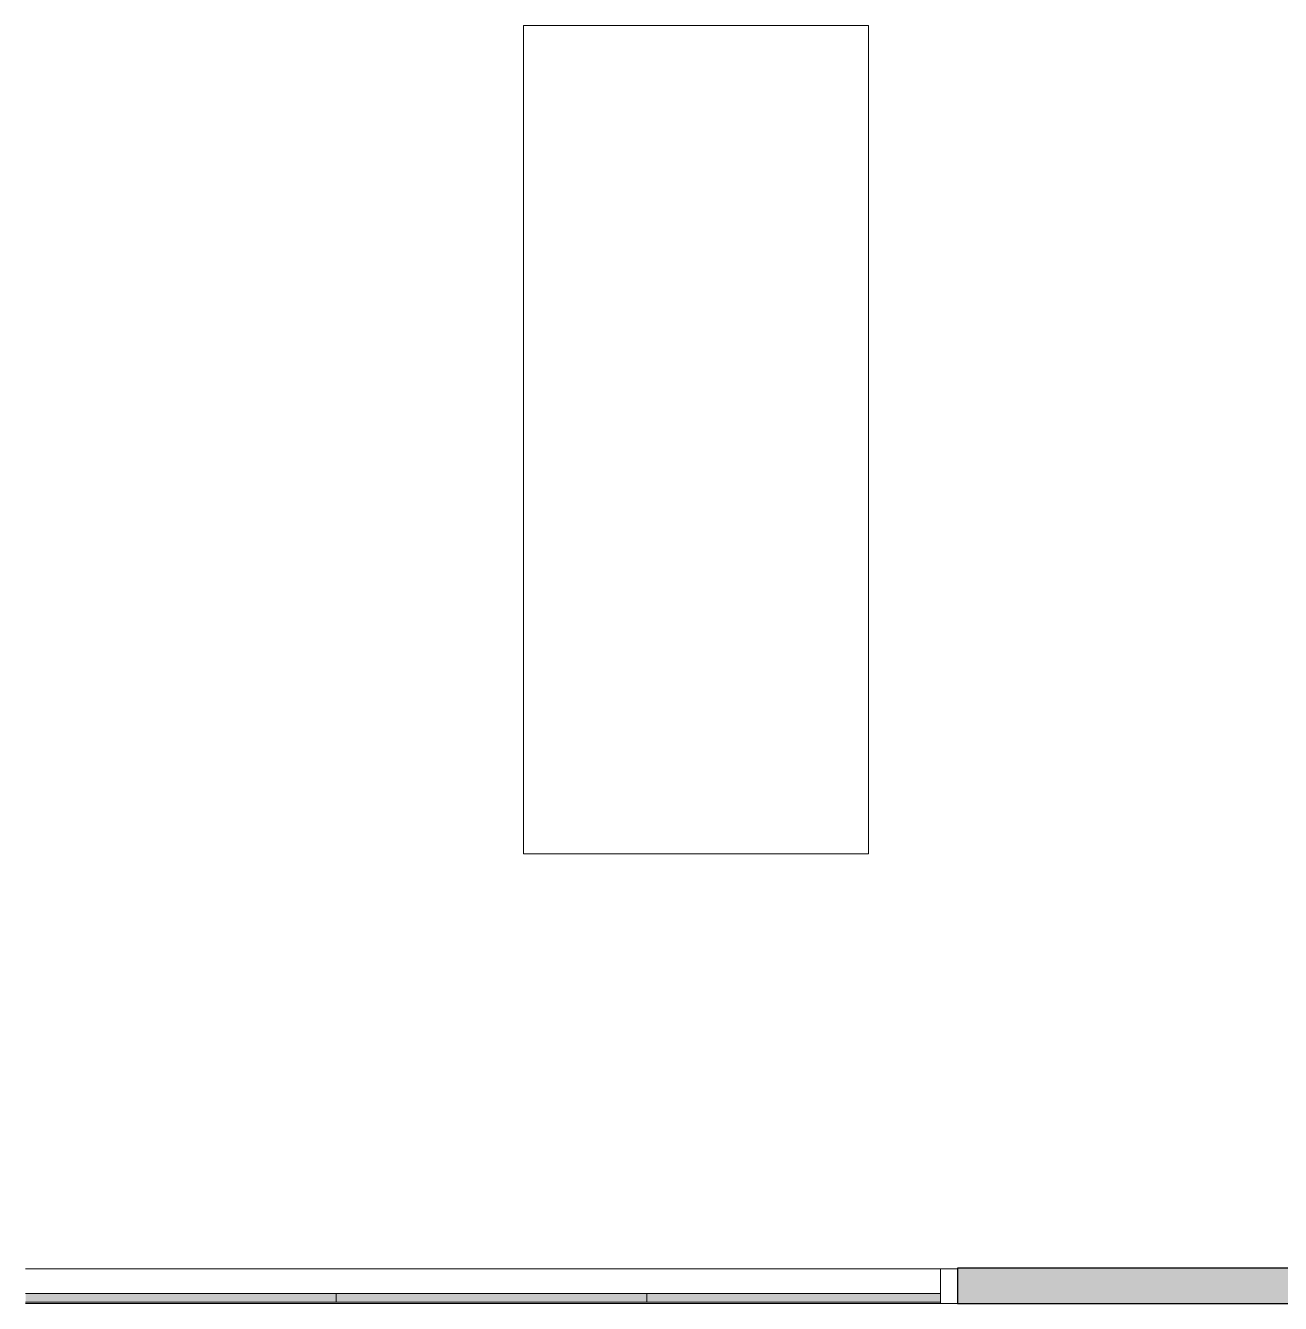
# Model space of a CAD drawing. Header units: millimetres. Extents: x 155927 to 295199, y -4084 to 97293.
# Drawn here: x 164691 to 168326, y 15108 to 18810 of the extents above; entities that cross this region are included whole.
import ezdxf

# ---------------------------------------------------------------- set-up
doc = ezdxf.new("R2010")
doc.units = ezdxf.units.MM
doc.header["$MEASUREMENT"] = 0
for name, color, linetype, lineweight in [('A-GLAZ-CURT', 7, 'CONTINUOUS', 9), ('A-GLAZ-CWMG', 7, 'CONTINUOUS', 9), ('A-WALL-PATT', 7, 'CONTINUOUS', 9), ('I-FURN', 8, 'CONTINUOUS', 9), ('I-WALL', 7, 'CONTINUOUS', 9)]:
    doc.layers.add(name, color=color, linetype=linetype, lineweight=lineweight)

msp = doc.modelspace()

# ---------------------------------------------------------------- hatches: boundary and pattern name
at = {"layer": 'A-GLAZ-CURT'}
for points in [[(165590.8, 15136.1), (164690.8, 15136.1), (164690.8, 15111.1), (165590.8, 15111.1)], [(166490.8, 15136.1), (165590.8, 15136.1), (165590.8, 15111.1), (166490.8, 15111.1)], [(167340.8, 15136.1), (166490.8, 15136.1), (166490.8, 15111.1), (167340.8, 15111.1)]]:
    msp.add_hatch(color=256, dxfattribs=at).paths.add_polyline_path(points, flags=0)
at = {"layer": 'A-WALL-PATT'}
h = msp.add_hatch(color=256, dxfattribs=at)
h.paths.add_polyline_path([(168603, 15107.6), (168603, 15209.6), (167390.8, 15209.6), (167390.8, 15107.6), (168542.9, 15107.6)], flags=0)
h.paths.add_polyline_path([(163790.8, 15107.6), (163790.8, 15209.6), (162750.8, 15209.6), (162750.8, 15107.6), (163740.2, 15107.6)], flags=0)

# ---------------------------------------------------------------- linework, layer by layer
at = {"layer": 'A-GLAZ-CURT', "lineweight": 20}
for p, q in [((165590.8, 15136.1), (164690.8, 15136.1)), ((164690.8, 15111.1), (165590.8, 15111.1)), ((165590.8, 15111.1), (165590.8, 15136.1)), ((166490.8, 15136.1), (165590.8, 15136.1)), ((165590.8, 15136.1), (165590.8, 15111.1)), ((165590.8, 15111.1), (166490.8, 15111.1)), ((166490.8, 15111.1), (166490.8, 15136.1)), ((167340.8, 15136.1), (166490.8, 15136.1)), ((166490.8, 15136.1), (166490.8, 15111.1)), ((166490.8, 15111.1), (167340.8, 15111.1)), ((167340.8, 15111.1), (167340.8, 15136.1))]:
    msp.add_line(p, q, dxfattribs=at)
at = {"layer": 'A-GLAZ-CWMG'}
for p, q in [((165590.8, 15207.6), (164690.8, 15207.6)), ((166490.8, 15207.6), (165590.8, 15207.6)), ((167340.8, 15207.6), (166490.8, 15207.6)), ((165590.8, 15107.6), (164690.8, 15107.6)), ((166490.8, 15107.6), (165590.8, 15107.6)), ((167340.8, 15107.6), (166490.8, 15107.6))]:
    msp.add_line(p, q, dxfattribs=at)
at = {"layer": 'A-GLAZ-CWMG', "lineweight": 20, "extrusion": (0, 0, -1)}
for p, q in [((167390.8, 15207.6), (167340.8, 15207.6)), ((167340.8, 15207.6), (167340.8, 15107.6)), ((167390.8, 15107.6), (167390.8, 15207.6)), ((167340.8, 15107.6), (167390.8, 15107.6))]:
    msp.add_line(p, q, dxfattribs=at)
at = {"layer": 'I-FURN'}
for p, q in [((167132.9, 18810), (166132.9, 18810)), ((166132.9, 18810), (166132.9, 16410)), ((167132.9, 16410), (167132.9, 18810)), ((166132.9, 16410), (167132.9, 16410))]:
    msp.add_line(p, q, dxfattribs=at)
at = {"layer": 'I-WALL', "lineweight": 30}
for p, q in [((168603, 15209.6), (167390.8, 15209.6)), ((167390.8, 15209.6), (167390.8, 15107.6)), ((167390.8, 15107.6), (168603, 15107.6))]:
    msp.add_line(p, q, dxfattribs=at)

doc.saveas('drawing.dxf')
